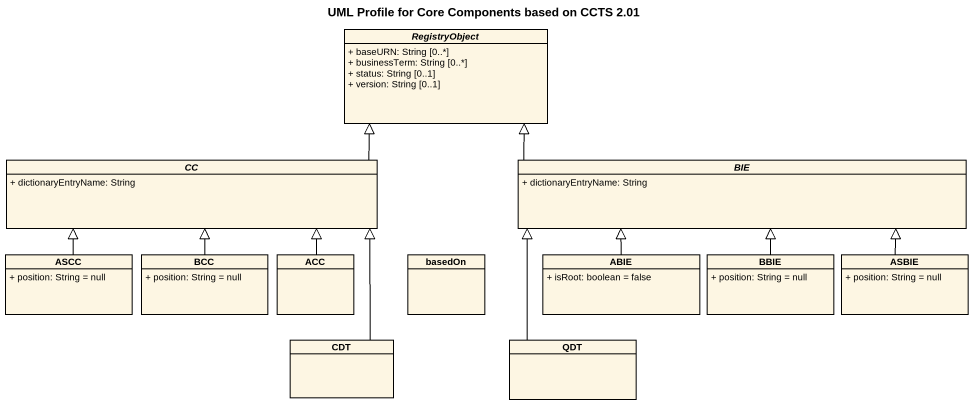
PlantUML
@startuml
title UML Profile for Core Components based on CCTS 2.01
hide circle
hide empty members
skinparam classAttributeIconSize 0
abstract class RegistryObject {
  + baseURN: String [0..*]
  + businessTerm: String [0..*]
  + status: String [0..1]
  + version: String [0..1]
}
abstract class CC {
  + dictionaryEntryName: String
}
abstract class BIE {
  + dictionaryEntryName: String
}
class ASCC {
  + position: String = null
}
class BCC {
  + position: String = null
}
class ACC
class basedOn
class ABIE {
  + isRoot: boolean = false
}
class BBIE {
  + position: String = null
}
class ASBIE {
  + position: String = null
}
class CDT
class QDT
CC -right-|> RegistryObject
BIE -left-|> RegistryObject
ASCC -up-|> CC
BCC -up-|> CC
ACC -up-|> CC
ABIE -up-|> BIE
BBIE -up-|> BIE
ASBIE -left-|> BIE
CDT -up-|> CC
QDT -up-|> BIE
@enduml
